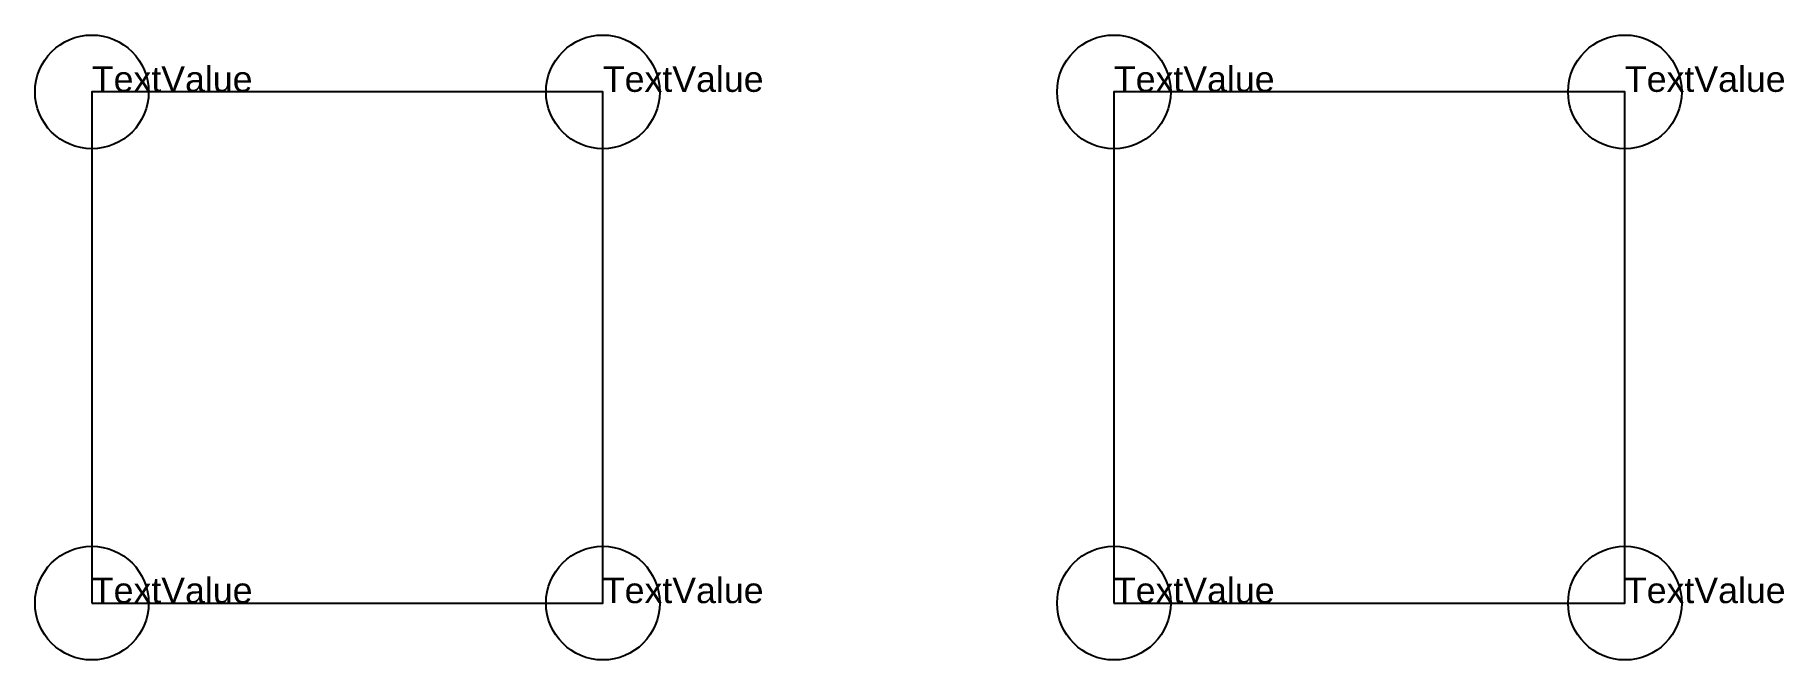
# Model space of a CAD drawing. Header units: millimetres. Extents: x -111 to 3311, y -111 to 1111.
import ezdxf

# ---------------------------------------------------------------- set-up
doc = ezdxf.new("R2010")
doc.units = ezdxf.units.MM
doc.styles.get("Standard").update_dxf_attribs({"font": 'arial.ttf'})

# ---------------------------------------------------------------- blocks, each defined once
blk = doc.blocks.new('Block_Circle')
blk.add_circle((0, 0), 111.2)
blk.add_text('TextValue', height=50).set_placement((0, 0))
blk = doc.blocks.new('block_CombineCircles')
blk.add_lwpolyline([(0, 0), (1000, 0), (1000, 1000), (0, 1000)], close=True)
for p in [(0, 1000), (1000, 1000), (0, 0), (1000, 0)]:
    blk.add_blockref('Block_Circle', p)

msp = doc.modelspace()

# ---------------------------------------------------------------- linework, layer by layer
msp.add_lwpolyline([(0, 0), (1000, 0), (1000, 1000), (0, 1000)], close=True)

# ---------------------------------------------------------------- block references
for name, p in [('Block_Circle', (0, 1000)), ('Block_Circle', (1000, 1000)), ('block_CombineCircles', (2000, 0)), ('Block_Circle', (0, 0)), ('Block_Circle', (1000, 0))]:
    msp.add_blockref(name, p)

doc.saveas('drawing.dxf')
